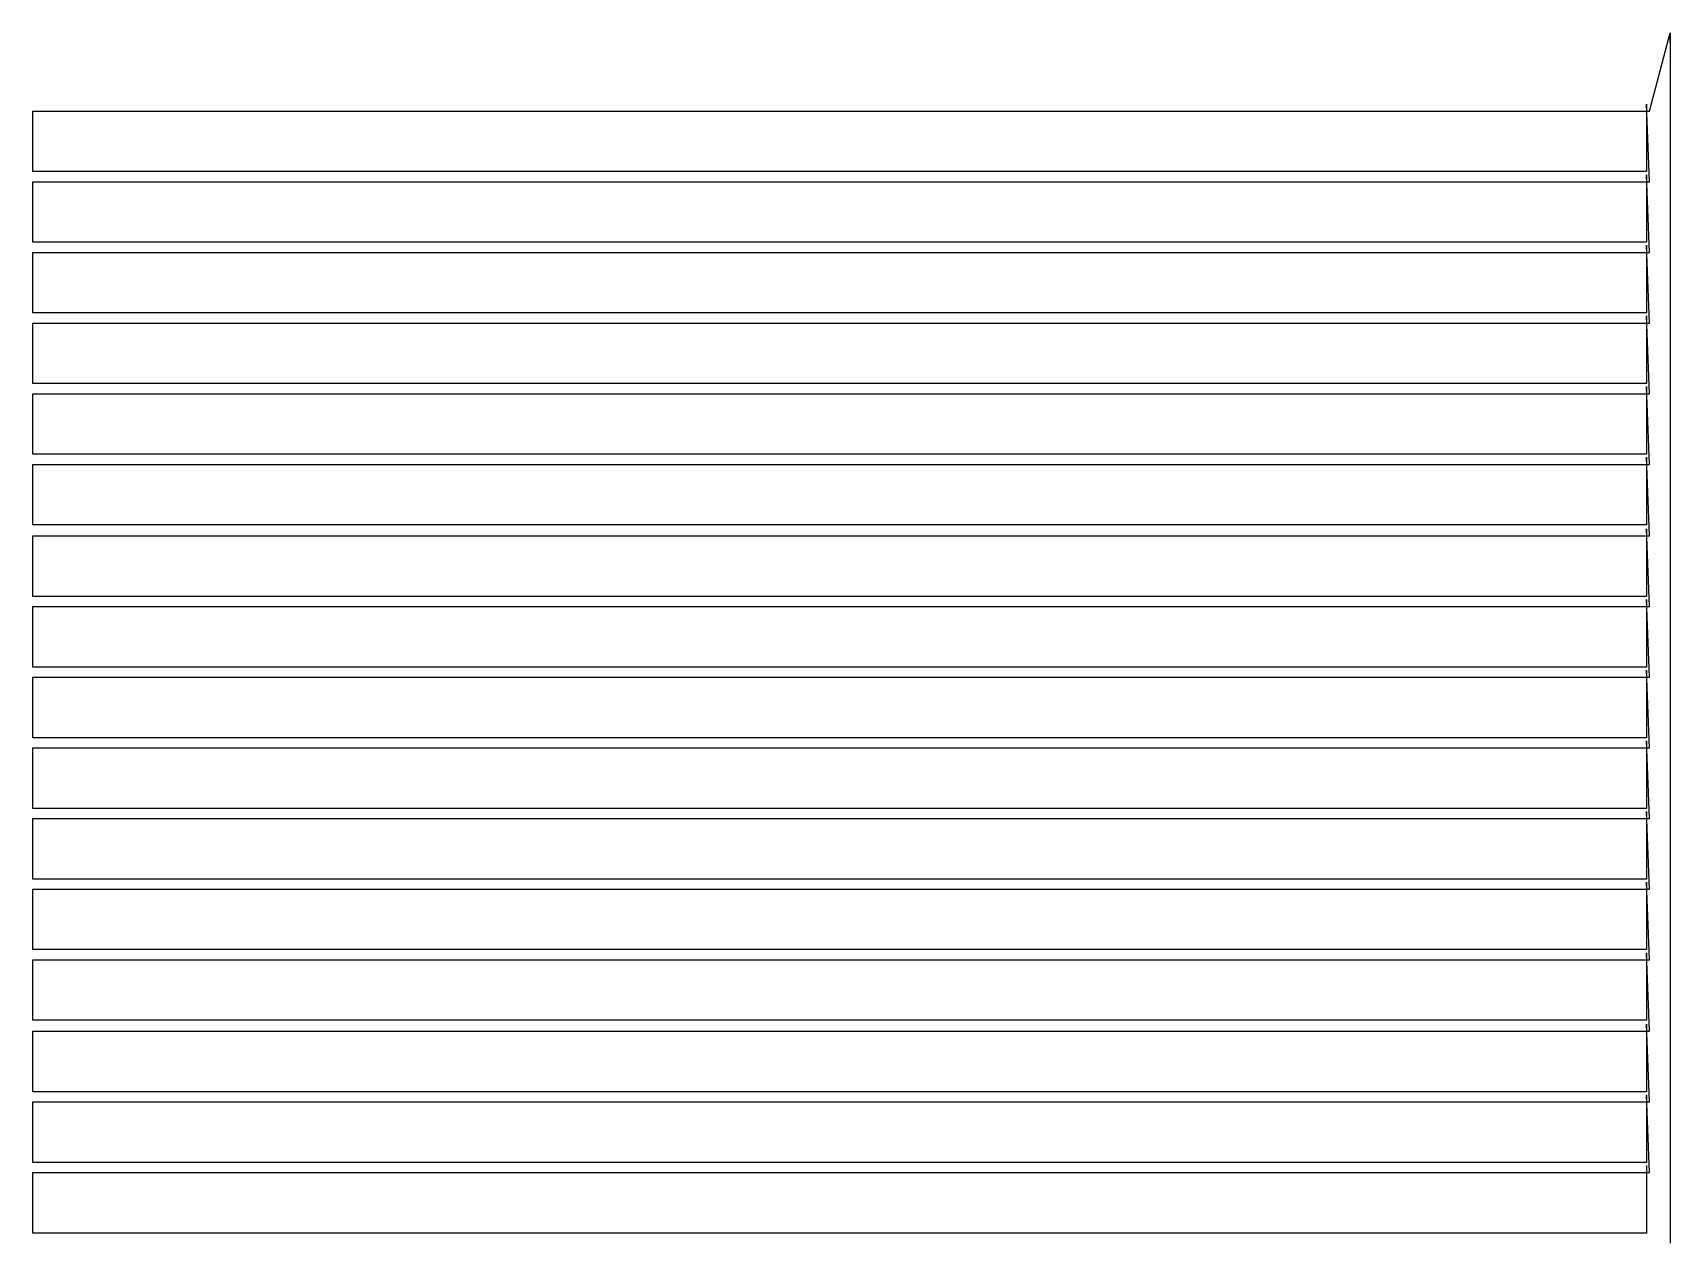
# Model space of a CAD drawing. Header units: metres. Extents: x 10 to 1634, y -1200 to 0.
import ezdxf

# ---------------------------------------------------------------- set-up
doc = ezdxf.new("R2010")
doc.units = ezdxf.units.M

msp = doc.modelspace()

# ---------------------------------------------------------------- linework, layer by layer
at = {"layer": 'TOOL_0'}
for p, q in [((1613, -77.636), (1633.582, 0)), ((1633.582, 0), (1633.582, -10)), ((1633.582, -10), (1633.582, 0)), ((1633.582, 0), (1633.582, -10)), ((1633.582, -10), (1633.582, -1190)), ((10, -137.636), (10, -77.636)), ((10, -77.636), (1605, -77.636)), ((1605, -77.636), (1610, -77.636)), ((1613, -147.683), (1610, -70.636)), ((1610, -70.636), (1610, -77.636)), ((1610, -77.636), (1610, -137.636)), ((1610, -77.636), (1613, -77.636)), ((1610, -137.636), (10, -137.636)), ((1613, -217.73), (1610, -140.683)), ((1610, -140.683), (1610, -147.683)), ((10, -207.683), (10, -147.683)), ((10, -147.683), (1605, -147.683)), ((1605, -147.683), (1610, -147.683)), ((1610, -147.683), (1610, -207.683)), ((1610, -147.683), (1613, -147.683)), ((1610, -207.683), (10, -207.683)), ((1613, -287.777), (1610, -210.73)), ((1610, -210.73), (1610, -217.73)), ((10, -277.73), (10, -217.73)), ((10, -217.73), (1605, -217.73)), ((1605, -217.73), (1610, -217.73)), ((1610, -217.73), (1610, -277.73)), ((1610, -217.73), (1613, -217.73)), ((1610, -277.73), (10, -277.73)), ((10, -347.777), (10, -287.777)), ((10, -287.777), (1605, -287.777)), ((1605, -287.777), (1610, -287.777)), ((1613, -357.823), (1610, -280.777)), ((1610, -280.777), (1610, -287.777)), ((1610, -287.777), (1610, -347.777)), ((1610, -287.777), (1613, -287.777)), ((1610, -347.777), (10, -347.777)), ((1613, -427.87), (1610, -350.823)), ((1610, -350.823), (1610, -357.823)), ((10, -417.823), (10, -357.823)), ((10, -357.823), (1605, -357.823)), ((1605, -357.823), (1610, -357.823)), ((1610, -357.823), (1610, -417.823)), ((1610, -357.823), (1613, -357.823)), ((1610, -417.823), (10, -417.823)), ((1613, -498.731), (1610, -420.87)), ((1610, -420.87), (1610, -427.87)), ((10, -487.87), (10, -427.87)), ((10, -427.87), (1605, -427.87)), ((1605, -427.87), (1610, -427.87)), ((1610, -427.87), (1610, -487.87)), ((1610, -427.87), (1613, -427.87)), ((1610, -487.87), (10, -487.87)), ((10, -558.731), (10, -498.731)), ((10, -498.731), (1605, -498.731)), ((1605, -498.731), (1610, -498.731)), ((1613, -568.778), (1610, -491.731)), ((1610, -491.731), (1610, -498.731)), ((1610, -498.731), (1610, -558.731)), ((1610, -498.731), (1613, -498.731)), ((1610, -558.731), (10, -558.731)), ((1613, -638.825), (1610, -561.778)), ((1610, -561.778), (1610, -568.778)), ((10, -628.778), (10, -568.778)), ((10, -568.778), (1605, -568.778)), ((1605, -568.778), (1610, -568.778)), ((1610, -568.778), (1610, -628.778)), ((1610, -568.778), (1613, -568.778)), ((1610, -628.778), (10, -628.778)), ((1613, -708.872), (1610, -631.825)), ((1610, -631.825), (1610, -638.825)), ((10, -698.825), (10, -638.825)), ((10, -638.825), (1605, -638.825)), ((1605, -638.825), (1610, -638.825)), ((1610, -638.825), (1610, -698.825)), ((1610, -638.825), (1613, -638.825)), ((1610, -698.825), (10, -698.825)), ((10, -768.872), (10, -708.872)), ((10, -708.872), (1605, -708.872)), ((1605, -708.872), (1610, -708.872)), ((1613, -778.919), (1610, -701.872)), ((1610, -701.872), (1610, -708.872)), ((1610, -708.872), (1610, -768.872)), ((1610, -708.872), (1613, -708.872)), ((1610, -768.872), (10, -768.872)), ((10, -838.919), (10, -778.919)), ((10, -778.919), (1605, -778.919)), ((1605, -778.919), (1610, -778.919)), ((1613, -848.965), (1610, -771.919)), ((1610, -771.919), (1610, -778.919)), ((1610, -778.919), (1610, -838.919)), ((1610, -778.919), (1613, -778.919)), ((1610, -838.919), (10, -838.919)), ((1613, -919.012), (1610, -841.965)), ((1610, -841.965), (1610, -848.965)), ((10, -908.965), (10, -848.965)), ((10, -848.965), (1605, -848.965)), ((1605, -848.965), (1610, -848.965)), ((1610, -848.965), (1610, -908.965)), ((1610, -848.965), (1613, -848.965)), ((1610, -908.965), (10, -908.965)), ((10, -979.012), (10, -919.012)), ((10, -919.012), (1605, -919.012)), ((1605, -919.012), (1610, -919.012)), ((1613, -989.874), (1610, -912.012)), ((1610, -912.012), (1610, -919.012)), ((1610, -919.012), (1610, -979.012)), ((1610, -919.012), (1613, -919.012)), ((1610, -979.012), (10, -979.012)), ((10, -1049.874), (10, -989.874)), ((10, -989.874), (1605, -989.874)), ((1605, -989.874), (1610, -989.874)), ((1613, -1059.92), (1610, -982.874)), ((1610, -982.874), (1610, -989.874)), ((1610, -989.874), (1610, -1049.874)), ((1610, -989.874), (1613, -989.874)), ((1610, -1049.874), (10, -1049.874)), ((1613, -1129.999), (1610, -1052.92)), ((1610, -1052.92), (1610, -1059.92)), ((10, -1119.92), (10, -1059.92)), ((10, -1059.92), (1605, -1059.92)), ((1605, -1059.92), (1610, -1059.92)), ((1610, -1059.92), (1610, -1119.92)), ((1610, -1059.92), (1613, -1059.92)), ((1610, -1119.92), (10, -1119.92)), ((10, -1189.999), (10, -1129.999)), ((10, -1129.999), (1605, -1129.999)), ((1605, -1129.999), (1610, -1129.999)), ((1610, -1122.999), (1610, -1129.999)), ((1610, -1129.999), (1610, -1189.999)), ((1610, -1129.999), (1613, -1129.999)), ((1610, -1189.999), (10, -1189.999)), ((1633.582, -1190), (1633.582, -1195)), ((1633.582, -1195), (1633.582, -1200))]:
    msp.add_line(p, q, dxfattribs=at)

doc.saveas('drawing.dxf')
